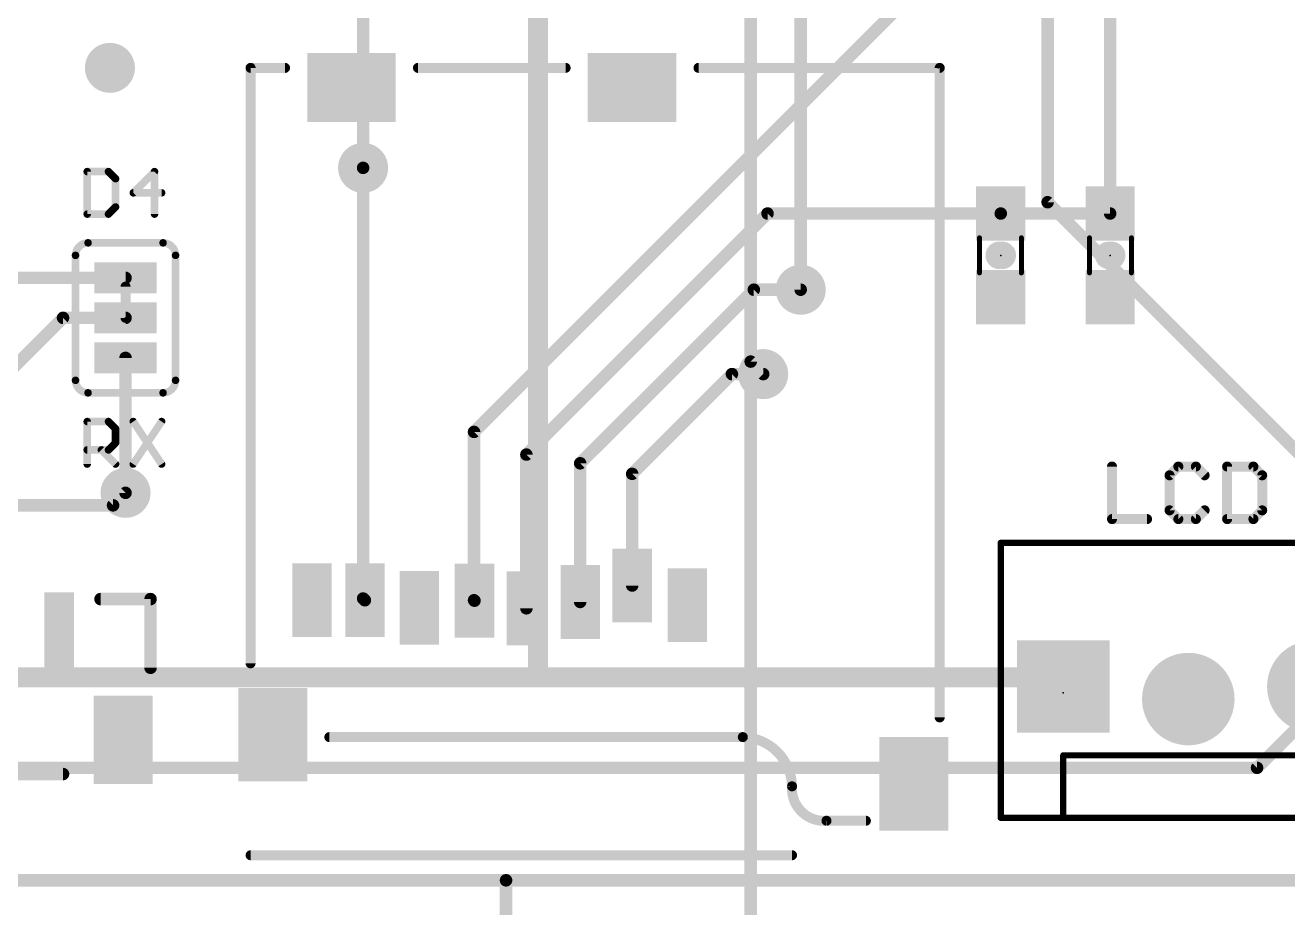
# Model space of a CAD drawing. Extents: x -28 to 79, y -27 to 67.
# Drawn here: x 11.93 to 37.58, y -0.56 to 17.38 of the extents above; entities that cross this region are included whole.
import ezdxf

# ---------------------------------------------------------------- set-up
doc = ezdxf.new("R2010")
doc.units = 0
for name, color, linetype in [('1', 12, 'CONTINUOUS'), ('16', 132, 'CONTINUOUS'), ('17', 110, 'CONTINUOUS'), ('18', 110, 'CONTINUOUS'), ('20', 53, 'CONTINUOUS'), ('21', 41, 'CONTINUOUS'), ('23', 53, 'CONTINUOUS'), ('51', 53, 'CONTINUOUS')]:
    doc.layers.add(name, color=color, linetype=linetype)

# ---------------------------------------------------------------- blocks, each defined once
blk = doc.blocks.new('RECT')
blk.add_solid([(-0.5, -0.5), (0.5, -0.5), (-0.5, 0.5), (0.5, 0.5)])
blk = doc.blocks.new('SQUAREP')
blk.add_solid([(-0.5, -0.5), (0.5, -0.5), (-0.5, 0.5), (0.5, 0.5)])
blk = doc.blocks.new('ROUNDP')
at = {"const_width": 0.5}
blk.add_lwpolyline([(0, -0.25, 1), (0, 0.25, 1), (0, -0.25)], format="xyb", dxfattribs=at)
blk = doc.blocks.new('ROUNDV')
at = {"const_width": 0.5}
blk.add_lwpolyline([(0, -0.25, 1), (0, 0.25, 1), (0, -0.25)], format="xyb", dxfattribs=at)

msp = doc.modelspace()

# ---------------------------------------------------------------- linework, layer by layer
at = {"layer": '1'}
for points, const_width in [([(33.9725, 13.55), (33.9725, 27.94)], 0.254), ([(21.05, 9.112), (31.242, 19.304)], 0.254), ([(18.796, 5.7268), (18.796, 14.478)], 0.254), ([(27.012, 13.55), (22.1134, 8.6514)], 0.254), ([(31.75, 13.55), (27.012, 13.55)], 0.254), ([(31.75, 13.55), (33.9725, 13.55)], 0.254), ([(13.97, 12.2428), (10.9347, 12.2428)], 0.254), ([(13.97, 11.43), (13.97, 12.065)], 0.2032), ([(26.7335, 12.0015), (23.2063, 8.4743)], 0.254), ([(27.686, 12.0015), (26.7335, 12.0015)], 0.254), ([(12.7, 11.43), (11.43, 10.16)], 0.254), ([(13.97, 11.43), (12.7, 11.43)], 0.254), ([(13.97, 10.6172), (13.97, 7.874)], 0.254), ([(26.289, 10.287), (24.2624, 8.2604)], 0.254), ([(26.924, 10.287), (26.289, 10.287)], 0.254), ([(21.05, 9.112), (21.05, 5.6911)], 0.254), ([(22.1134, 5.5277), (22.1134, 8.6514)], 0.254), ([(23.2063, 5.6566), (23.2063, 8.4743)], 0.254), ([(24.2624, 5.9905), (24.2624, 8.2604)], 0.254), ([(18.796, 5.7268), (18.8317, 5.6911)], 0.254), ([(21.05, 5.6911), (21.0591, 5.682)], 0.254), ([(53.34, 0), (0, 0)], 0.254)]:
    msp.add_lwpolyline(points, dxfattribs=dict(at, const_width=const_width))
for points, const_width in [([(18.8595, 14.478, 1), (18.7325, 14.478)], 0.127), ([(27.012, 13.6135, 1), (27.012, 13.4865)], 0.127), ([(27.0569, 13.5051, 1), (26.9671, 13.5949)], 0.127), ([(31.75, 13.6135, 1), (31.75, 13.4865)], 0.127), ([(31.75, 13.4865, 1), (31.75, 13.6135)], 0.127), ([(33.909, 13.55, 1), (34.036, 13.55)], 0.127), ([(33.9725, 13.4865, 1), (33.9725, 13.6135)], 0.127), ([(13.97, 12.1793, 1), (13.97, 12.3063)], 0.127), ([(14.0208, 12.065, 1), (13.9192, 12.065)], 0.1016), ([(26.7335, 12.065, 1), (26.7335, 11.938)], 0.127), ([(26.7784, 11.9566, 1), (26.6886, 12.0464)], 0.127), ([(27.686, 11.938, 1), (27.686, 12.065)], 0.127), ([(12.7, 11.4935, 1), (12.7, 11.3665)], 0.127), ([(12.7449, 11.3851, 1), (12.6551, 11.4749)], 0.127), ([(13.97, 11.3665, 1), (13.97, 11.4935)], 0.127), ([(13.9192, 11.43, 1), (14.0208, 11.43)], 0.1016), ([(14.0335, 10.6172, 1), (13.9065, 10.6172)], 0.127), ([(26.289, 10.3505, 1), (26.289, 10.2235)], 0.127), ([(26.3339, 10.2421, 1), (26.2441, 10.3319)], 0.127), ([(26.924, 10.2235, 1), (26.924, 10.3505)], 0.127), ([(21.1135, 9.112, 1), (20.9865, 9.112)], 0.127), ([(21.0051, 9.1569, 1), (21.0949, 9.0671)], 0.127), ([(22.1769, 8.6514, 1), (22.0499, 8.6514)], 0.127), ([(22.0685, 8.6963, 1), (22.1583, 8.6065)], 0.127), ([(23.2698, 8.4743, 1), (23.1428, 8.4743)], 0.127), ([(23.1614, 8.5192, 1), (23.2512, 8.4294)], 0.127), ([(24.3259, 8.2604, 1), (24.1989, 8.2604)], 0.127), ([(24.2175, 8.3053, 1), (24.3073, 8.2155)], 0.127), ([(13.9065, 7.874, 1), (14.0335, 7.874)], 0.127), ([(24.1989, 5.9905, 1), (24.3259, 5.9905)], 0.127), ([(18.8409, 5.7717, 1), (18.7511, 5.6819)], 0.127), ([(18.7325, 5.7268, 1), (18.8595, 5.7268)], 0.127), ([(18.7868, 5.6462, 1), (18.8766, 5.736)], 0.127), ([(21.0949, 5.736, 1), (21.0051, 5.6462)], 0.127), ([(20.9865, 5.6911, 1), (21.1135, 5.6911)], 0.127), ([(21.0142, 5.6371, 1), (21.104, 5.7269)], 0.127), ([(23.1428, 5.6566, 1), (23.2698, 5.6566)], 0.127), ([(22.0499, 5.5277, 1), (22.1769, 5.5277)], 0.127)]:
    msp.add_lwpolyline(points, format="xyb", dxfattribs=dict(at, const_width=const_width))
at = {"layer": '16'}
for points, const_width in [([(22.352, 4.2545), (22.352, 27.94)], 0.4064), ([(26.67, 10.541), (26.67, 25.908)], 0.254), ([(27.686, 12.0015), (27.686, 24.638)], 0.254), ([(32.7025, 22.5425), (32.7025, 13.7795)], 0.254), ([(18.796, 14.478), (18.796, 22.352)], 0.254), ([(41.91, 4.572), (32.7025, 13.7795)], 0.254), ([(26.67, 10.541), (26.924, 10.287)], 0.254), ([(13.716, 7.62), (13.97, 7.874)], 0.254), ([(2.54, 7.62), (13.716, 7.62)], 0.254), ([(22.352, 4.2545), (22.225, 4.1275)], 0.4064), ([(22.225, 4.1275), (9.4615, 4.1275)], 0.4064), ([(32.8295, 4.1275), (22.225, 4.1275)], 0.4064), ([(32.8295, 4.1275), (33.02, 3.937)], 0.4064), ([(36.957, 2.286), (38.1, 3.429)], 0.254), ([(8.382, 2.286), (36.957, 2.286)], 0.254), ([(53.34, 0), (0, 0)], 0.254)]:
    msp.add_lwpolyline(points, dxfattribs=dict(at, const_width=const_width))
for points, const_width in [([(18.7325, 14.478, 1), (18.8595, 14.478)], 0.127), ([(32.7474, 13.8244, 1), (32.6576, 13.7346)], 0.127), ([(32.639, 13.7795, 1), (32.766, 13.7795)], 0.127), ([(27.6225, 12.0015, 1), (27.7495, 12.0015)], 0.127), ([(26.7149, 10.5859, 1), (26.6251, 10.4961)], 0.127), ([(26.6065, 10.541, 1), (26.7335, 10.541)], 0.127), ([(26.8791, 10.2421, 1), (26.9689, 10.3319)], 0.127), ([(14.0149, 7.8291, 1), (13.9251, 7.9189)], 0.127), ([(13.6711, 7.6649, 1), (13.7609, 7.5751)], 0.127), ([(13.716, 7.5565, 1), (13.716, 7.6835)], 0.127), ([(22.4238, 4.1827, 1), (22.2802, 4.3263)], 0.2032), ([(22.225, 4.2291, 1), (22.225, 4.0259)], 0.2032), ([(22.1532, 4.1993, 1), (22.2968, 4.0557)], 0.2032), ([(22.225, 4.0259, 1), (22.225, 4.2291)], 0.2032), ([(22.2504, 4.2545, 1), (22.4536, 4.2545)], 0.2032), ([(32.9013, 4.1993, 1), (32.7577, 4.0557)], 0.2032), ([(32.8295, 4.0259, 1), (32.8295, 4.2291)], 0.2032), ([(32.9482, 3.8652, 1), (33.0918, 4.0088)], 0.2032), ([(36.9121, 2.3309, 1), (37.0019, 2.2411)], 0.127), ([(36.957, 2.2225, 1), (36.957, 2.3495)], 0.127)]:
    msp.add_lwpolyline(points, format="xyb", dxfattribs=dict(at, const_width=const_width))
at = {"layer": '20', "const_width": 0.2032}
msp.add_lwpolyline([(50.8, 0), (2.54, 0)], dxfattribs=at)
at = {"layer": '21'}
for points, const_width in [([(16.51, 4.41), (16.51, 16.51)], 0.2032), ([(16.51, 16.51), (17.21, 16.51)], 0.2032), ([(19.91, 16.51), (22.91, 16.51)], 0.2032), ([(30.51, 16.51), (25.61, 16.51)], 0.2032), ([(30.51, 16.51), (30.51, 3.31)], 0.2032), ([(13.1912, 14.4025), (13.1912, 13.5382)], 0.1524), ([(13.6233, 14.4025), (13.1912, 14.4025)], 0.1524), ([(13.7674, 14.2585), (13.6233, 14.4025)], 0.1524), ([(14.5589, 14.4025), (14.1267, 13.9704)], 0.1524), ([(14.5589, 13.5382), (14.5589, 14.4025)], 0.1524), ([(13.7674, 13.6823), (13.7674, 14.2585)], 0.1524), ([(14.1267, 13.9704), (14.7029, 13.9704)], 0.1524), ([(13.1912, 13.5382), (13.6233, 13.5382)], 0.1524), ([(13.6233, 13.5382), (13.7674, 13.6823)], 0.1524), ([(14.732, 12.954), (13.208, 12.954)], 0.1524), ([(31.7195, 12.7), (31.7805, 12.7)], 0.5588), ([(34.003, 12.7), (33.942, 12.7)], 0.5588), ([(12.954, 10.16), (12.954, 12.7)], 0.1524), ([(14.986, 12.7), (14.986, 10.16)], 0.1524), ([(14.732, 9.906), (13.208, 9.906)], 0.1524), ([(13.1912, 8.4582), (13.1912, 9.3225)], 0.1524), ([(13.1912, 9.3225), (13.6233, 9.3225)], 0.1524), ([(13.6233, 9.3225), (13.7674, 9.1785)], 0.1524), ([(13.7674, 9.1785), (13.7674, 8.8904)], 0.1524), ([(14.1267, 9.3225), (14.7029, 8.4582)], 0.1524), ([(14.7029, 9.3225), (14.1267, 8.4582)], 0.1524), ([(13.6233, 8.7463), (13.1912, 8.7463)], 0.1524), ([(13.4793, 8.7463), (13.7674, 8.4582)], 0.1524), ([(13.7674, 8.8904), (13.6233, 8.7463)], 0.1524), ([(34.0106, 8.4083), (34.0106, 7.3406)], 0.2032), ([(35.3579, 8.4083), (35.18, 8.2304)], 0.2032), ([(35.7139, 8.4083), (35.3579, 8.4083)], 0.2032), ([(35.8918, 8.2304), (35.7139, 8.4083)], 0.2032), ([(36.3494, 8.4083), (36.3494, 7.3406)], 0.2032), ([(36.8833, 8.4083), (36.3494, 8.4083)], 0.2032), ([(37.0612, 8.2304), (36.8833, 8.4083)], 0.2032), ([(35.18, 8.2304), (35.18, 7.5186)], 0.2032), ([(37.0612, 7.5186), (37.0612, 8.2304)], 0.2032), ([(34.0106, 7.3406), (34.7224, 7.3406)], 0.2032), ([(35.18, 7.5186), (35.3579, 7.3406)], 0.2032), ([(35.3579, 7.3406), (35.7139, 7.3406)], 0.2032), ([(35.7139, 7.3406), (35.8918, 7.5186)], 0.2032), ([(36.3494, 7.3406), (36.8833, 7.3406)], 0.2032), ([(36.8833, 7.3406), (37.0612, 7.5186)], 0.2032), ([(31.75, 6.858), (31.75, 1.27)], 0.127), ([(39.37, 6.858), (31.75, 6.858)], 0.127), ([(13.462, 5.715), (14.478, 5.715)], 0.254), ([(14.478, 5.715), (14.478, 4.318)], 0.254), ([(26.51, 2.91), (18.11, 2.91)], 0.2032), ([(33.02, 1.27), (33.02, 2.54)], 0.127), ([(33.02, 2.54), (38.1, 2.54)], 0.127), ([(7.62, 2.159), (12.7, 2.159)], 0.254), ([(28.21, 1.21), (29.01, 1.21)], 0.2032), ([(33.02, 1.27), (31.75, 1.27)], 0.127), ([(38.1, 1.27), (33.02, 1.27)], 0.127)]:
    msp.add_lwpolyline(points, dxfattribs=dict(at, const_width=const_width))
for points, const_width in [([(16.5608, 16.51, 1), (16.4592, 16.51)], 0.1016), ([(16.51, 16.5608, 1), (16.51, 16.4592)], 0.1016), ([(17.21, 16.4592, 1), (17.21, 16.5608)], 0.1016), ([(19.91, 16.5608, 1), (19.91, 16.4592)], 0.1016), ([(22.91, 16.4592, 1), (22.91, 16.5608)], 0.1016), ([(25.61, 16.5608, 1), (25.61, 16.4592)], 0.1016), ([(30.5608, 16.51, 1), (30.4592, 16.51)], 0.1016), ([(30.51, 16.4592, 1), (30.51, 16.5608)], 0.1016), ([(13.2293, 14.4025, 1), (13.1531, 14.4025)], 0.0762), ([(13.1912, 14.4406, 1), (13.1912, 14.3644)], 0.0762), ([(13.6503, 14.4295, 1), (13.5964, 14.3756)], 0.0762), ([(13.6233, 14.3644, 1), (13.6233, 14.4406)], 0.0762), ([(14.597, 14.4025, 1), (14.5208, 14.4025)], 0.0762), ([(14.5858, 14.3756, 1), (14.5319, 14.4295)], 0.0762), ([(13.8055, 14.2585, 1), (13.7293, 14.2585)], 0.0762), ([(13.7404, 14.2315, 1), (13.7943, 14.2854)], 0.0762), ([(14.0997, 13.9973, 1), (14.1536, 13.9434)], 0.0762), ([(14.1267, 14.0085, 1), (14.1267, 13.9323)], 0.0762), ([(14.7029, 13.9323, 1), (14.7029, 14.0085)], 0.0762), ([(13.1912, 13.5763, 1), (13.1912, 13.5001)], 0.0762), ([(13.5964, 13.5651, 1), (13.6503, 13.5113)], 0.0762), ([(13.6233, 13.5001, 1), (13.6233, 13.5763)], 0.0762), ([(13.7293, 13.6823, 1), (13.8055, 13.6823)], 0.0762), ([(13.7943, 13.6553, 1), (13.7404, 13.7092)], 0.0762), ([(13.1531, 13.5382, 1), (13.2293, 13.5382)], 0.0762), ([(14.5208, 13.5382, 1), (14.597, 13.5382)], 0.0762), ([(13.208, 12.954, 0.4142), (12.954, 12.7)], 0.1524), ([(13.208, 12.9921, 1), (13.208, 12.9159)], 0.0762), ([(13.208, 12.9159, 1), (13.208, 12.9921)], 0.0762), ([(14.986, 12.7, 0.4142), (14.732, 12.954)], 0.1524), ([(14.732, 12.9921, 1), (14.732, 12.9159)], 0.0762), ([(14.732, 12.9159, 1), (14.732, 12.9921)], 0.0762), ([(31.7195, 12.8397, 1), (31.7195, 12.5603)], 0.2794), ([(31.7805, 12.5603, 1), (31.7805, 12.8397)], 0.2794), ([(33.942, 12.8397, 1), (33.942, 12.5603)], 0.2794), ([(34.003, 12.5603, 1), (34.003, 12.8397)], 0.2794), ([(12.9921, 12.7, 1), (12.9159, 12.7)], 0.0762), ([(12.9159, 12.7, 1), (12.9921, 12.7)], 0.0762), ([(15.0241, 12.7, 1), (14.9479, 12.7)], 0.0762), ([(14.9479, 12.7, 1), (15.0241, 12.7)], 0.0762), ([(12.954, 10.16, 0.4142), (13.208, 9.906)], 0.1524), ([(12.9921, 10.16, 1), (12.9159, 10.16)], 0.0762), ([(12.9159, 10.16, 1), (12.9921, 10.16)], 0.0762), ([(14.732, 9.906, 0.4142), (14.986, 10.16)], 0.1524), ([(15.0241, 10.16, 1), (14.9479, 10.16)], 0.0762), ([(14.9479, 10.16, 1), (15.0241, 10.16)], 0.0762), ([(13.208, 9.9441, 1), (13.208, 9.8679)], 0.0762), ([(13.208, 9.8679, 1), (13.208, 9.9441)], 0.0762), ([(14.732, 9.9441, 1), (14.732, 9.8679)], 0.0762), ([(14.732, 9.8679, 1), (14.732, 9.9441)], 0.0762), ([(13.2293, 9.3225, 1), (13.1531, 9.3225)], 0.0762), ([(13.1912, 9.3606, 1), (13.1912, 9.2844)], 0.0762), ([(13.6503, 9.3495, 1), (13.5964, 9.2956)], 0.0762), ([(13.6233, 9.2844, 1), (13.6233, 9.3606)], 0.0762), ([(13.8055, 9.1785, 1), (13.7293, 9.1785)], 0.0762), ([(13.7404, 9.1515, 1), (13.7943, 9.2054)], 0.0762), ([(14.1584, 9.3437, 1), (14.095, 9.3014)], 0.0762), ([(14.7346, 9.3014, 1), (14.6712, 9.3437)], 0.0762), ([(13.1912, 8.7844, 1), (13.1912, 8.7082)], 0.0762), ([(13.5062, 8.7733, 1), (13.4523, 8.7194)], 0.0762), ([(13.5964, 8.7733, 1), (13.6503, 8.7194)], 0.0762), ([(13.6233, 8.7082, 1), (13.6233, 8.7844)], 0.0762), ([(13.7293, 8.8904, 1), (13.8055, 8.8904)], 0.0762), ([(13.7943, 8.8634, 1), (13.7404, 8.9173)], 0.0762), ([(13.1531, 8.4582, 1), (13.2293, 8.4582)], 0.0762), ([(13.7404, 8.4313, 1), (13.7943, 8.4851)], 0.0762), ([(14.095, 8.4793, 1), (14.1584, 8.4371)], 0.0762), ([(14.6712, 8.4371, 1), (14.7346, 8.4793)], 0.0762), ([(34.0614, 8.4083, 1), (33.9598, 8.4083)], 0.1016), ([(35.3579, 8.4591, 1), (35.3579, 8.3575)], 0.1016), ([(35.3939, 8.3724, 1), (35.322, 8.4442)], 0.1016), ([(35.7498, 8.4442, 1), (35.6779, 8.3724)], 0.1016), ([(35.7139, 8.3575, 1), (35.7139, 8.4591)], 0.1016), ([(36.4002, 8.4083, 1), (36.2986, 8.4083)], 0.1016), ([(36.3494, 8.4591, 1), (36.3494, 8.3575)], 0.1016), ([(36.9192, 8.4442, 1), (36.8473, 8.3724)], 0.1016), ([(36.8833, 8.3575, 1), (36.8833, 8.4591)], 0.1016), ([(35.2308, 8.2304, 1), (35.1292, 8.2304)], 0.1016), ([(35.1441, 8.2663, 1), (35.2159, 8.1944)], 0.1016), ([(35.8559, 8.1944, 1), (35.9277, 8.2663)], 0.1016), ([(37.112, 8.2304, 1), (37.0104, 8.2304)], 0.1016), ([(37.0253, 8.1944, 1), (37.0971, 8.2663)], 0.1016), ([(34.0106, 7.3914, 1), (34.0106, 7.2898)], 0.1016), ([(34.7224, 7.2898, 1), (34.7224, 7.3914)], 0.1016), ([(35.2159, 7.5545, 1), (35.1441, 7.4826)], 0.1016), ([(35.1292, 7.5186, 1), (35.2308, 7.5186)], 0.1016), ([(35.3579, 7.3914, 1), (35.3579, 7.2898)], 0.1016), ([(35.7139, 7.2898, 1), (35.7139, 7.3914)], 0.1016), ([(35.9277, 7.4826, 1), (35.8559, 7.5545)], 0.1016), ([(36.3494, 7.3914, 1), (36.3494, 7.2898)], 0.1016), ([(36.8833, 7.2898, 1), (36.8833, 7.3914)], 0.1016), ([(37.0104, 7.5186, 1), (37.112, 7.5186)], 0.1016), ([(37.0971, 7.4826, 1), (37.0253, 7.5545)], 0.1016), ([(33.9598, 7.3406, 1), (34.0614, 7.3406)], 0.1016), ([(35.322, 7.3047, 1), (35.3939, 7.3765)], 0.1016), ([(35.6779, 7.3765, 1), (35.7498, 7.3047)], 0.1016), ([(36.2986, 7.3406, 1), (36.4002, 7.3406)], 0.1016), ([(36.8473, 7.3765, 1), (36.9192, 7.3047)], 0.1016), ([(31.75, 6.8898, 1), (31.75, 6.8263)], 0.0635), ([(31.7817, 6.858, 1), (31.7183, 6.858)], 0.0635), ([(13.462, 5.7785, 1), (13.462, 5.6515)], 0.127), ([(14.5415, 5.715, 1), (14.4145, 5.715)], 0.127), ([(14.478, 5.6515, 1), (14.478, 5.7785)], 0.127), ([(14.4145, 4.318, 1), (14.5415, 4.318)], 0.127), ([(16.4592, 4.41, 1), (16.5608, 4.41)], 0.1016), ([(30.4592, 3.31, 1), (30.5608, 3.31)], 0.1016), ([(18.11, 2.9608, 1), (18.11, 2.8592)], 0.1016), ([(27.51, 1.91, 0.4), (26.51, 2.91)], 0.2032), ([(26.5112, 2.9608, 1), (26.5088, 2.8592)], 0.1016), ([(26.51, 2.8592, 1), (26.51, 2.9608)], 0.1016), ([(33.02, 2.5718, 1), (33.02, 2.5082)], 0.0635), ([(33.0518, 2.54, 1), (32.9883, 2.54)], 0.0635), ([(12.7, 2.0955, 1), (12.7, 2.2225)], 0.127), ([(27.51, 1.91, 0.4599), (28.21, 1.21)], 0.2032), ([(27.4592, 1.9088, 1), (27.5608, 1.9112)], 0.1016), ([(27.5607, 1.9061, 1), (27.4593, 1.9139)], 0.1016), ([(28.21, 1.2608, 1), (28.21, 1.1592)], 0.1016), ([(28.2139, 1.1593, 1), (28.2061, 1.2607)], 0.1016), ([(29.01, 1.1592, 1), (29.01, 1.2608)], 0.1016), ([(31.75, 1.3017, 1), (31.75, 1.2383)], 0.0635), ([(31.7183, 1.27, 1), (31.7817, 1.27)], 0.0635), ([(32.9883, 1.27, 1), (33.0518, 1.27)], 0.0635), ([(33.02, 1.3017, 1), (33.02, 1.2383)], 0.0635), ([(33.02, 1.2383, 1), (33.02, 1.3017)], 0.0635)]:
    msp.add_lwpolyline(points, format="xyb", dxfattribs=dict(at, const_width=const_width))
at = {"layer": '23'}
for p in [(30.48, 16.51), (31.75, 12.7), (33.9725, 12.7), (13.97, 11.43), (33.02, 3.81)]:
    msp.add_point(p, dxfattribs=at)
at = {"layer": '51'}
for points, const_width in [([(26.67, 62.23), (26.67, -6.35)], 0.254), ([(31.318, 12.344), (31.318, 13.056)], 0.1016), ([(32.169, 12.344), (32.169, 13.056)], 0.1016), ([(33.5535, 13.056), (33.5535, 12.344)], 0.1016), ([(34.4045, 13.056), (34.4045, 12.344)], 0.1016), ([(27.51, 0.51), (16.51, 0.51)], 0.2032), ([(9.5, 0), (21.7, 0)], 0.254), ([(21.7, 0), (50.8, 0)], 0.254), ([(21.7, -15.5), (21.7, 0)], 0.254)]:
    msp.add_lwpolyline(points, dxfattribs=dict(at, const_width=const_width))
for points, const_width in [([(31.3434, 13.056, 1), (31.2926, 13.056)], 0.0508), ([(32.1944, 13.056, 1), (32.1436, 13.056)], 0.0508), ([(33.5789, 13.056, 1), (33.5281, 13.056)], 0.0508), ([(34.4299, 13.056, 1), (34.3791, 13.056)], 0.0508), ([(31.2926, 12.344, 1), (31.3434, 12.344)], 0.0508), ([(32.1436, 12.344, 1), (32.1944, 12.344)], 0.0508), ([(33.5281, 12.344, 1), (33.5789, 12.344)], 0.0508), ([(34.3791, 12.344, 1), (34.4299, 12.344)], 0.0508), ([(16.51, 0.5608, 1), (16.51, 0.4592)], 0.1016), ([(27.51, 0.4592, 1), (27.51, 0.5608)], 0.1016), ([(21.7, 0.0635, 1), (21.7, -0.0635)], 0.127), ([(21.7635, 0, 1), (21.6365, 0)], 0.127), ([(21.7, -0.0635, 1), (21.7, 0.0635)], 0.127)]:
    msp.add_lwpolyline(points, format="xyb", dxfattribs=dict(at, const_width=const_width))

# ---------------------------------------------------------------- block references
at = {"layer": '1'}
for p, xscale, yscale, rotation in [((18.56, 16.11), 1.8, 1.4, 180), ((24.26, 16.11), 1.8, 1.4, 180), ((13.97, 12.2428), 0.635, 1.27, 90), ((13.97, 11.43), 0.635, 1.27, 90), ((13.97, 10.6172), 0.635, 1.27, 90), ((24.2624, 5.9905), 0.8, 1.5, 180), ((17.7591, 5.6911), 0.8, 1.5, 180), ((18.8317, 5.6911), 0.8, 1.5, 180), ((21.0591, 5.682), 0.8, 1.5, 180), ((19.9409, 5.5368), 0.8, 1.5, 180), ((22.1134, 5.5277), 0.8, 1.5, 180), ((23.2063, 5.6566), 0.8, 1.5, 180), ((25.3842, 5.5908), 0.8, 1.5, 180), ((16.96, 2.96), 1.4, 1.9, 180), ((29.983, 1.96), 1.4, 1.9, 180)]:
    msp.add_blockref('RECT', p, dxfattribs=dict(at, xscale=xscale, yscale=yscale, rotation=rotation))
at = {"layer": '1', "xscale": 1.1}
for p, rotation in [((31.75, 13.55), 90), ((33.9725, 13.55), 270), ((31.75, 11.85), 90), ((33.9725, 11.85), 270)]:
    msp.add_blockref('RECT', p, dxfattribs=dict(at, rotation=rotation))
at = {"layer": '1'}
for p, xscale, yscale in [((12.62, 5.08), 0.6, 1.55), ((13.92, 2.855), 1.2, 1.8)]:
    msp.add_blockref('RECT', p, dxfattribs=dict(at, xscale=xscale, yscale=yscale))
at = {"layer": '17', "xscale": 1.8796, "yscale": 1.8796}
for name, p in [('SQUAREP', (33.02, 3.937)), ('SQUAREP', (33.02, 3.937)), ('ROUNDP', (38.1, 3.937)), ('ROUNDP', (38.1, 3.937)), ('ROUNDP', (35.56, 3.683)), ('ROUNDP', (35.56, 3.683))]:
    msp.add_blockref(name, p, dxfattribs=at)
at = {"layer": '18', "xscale": 1.016, "yscale": 1.016}
for p in [(13.6525, 16.51), (13.6525, 16.51), (18.796, 14.478), (18.796, 14.478), (27.686, 12.0015), (27.686, 12.0015), (26.924, 10.287), (26.924, 10.287), (13.97, 7.874), (13.97, 7.874)]:
    msp.add_blockref('ROUNDV', p, dxfattribs=at)
at = {"layer": '51', "xscale": 0.5001, "yscale": 0.95}
for p, rotation in [((31.7449, 13.2803), 90), ((33.9776, 13.2881), 270), ((31.7449, 12.1119), 90), ((33.9776, 12.1197), 270)]:
    msp.add_blockref('RECT', p, dxfattribs=dict(at, rotation=rotation))
at = {"layer": '51', "xscale": 0.5842, "yscale": 0.5842}
for p in [(33.02, 3.81), (35.56, 3.81)]:
    msp.add_blockref('RECT', p, dxfattribs=at)

doc.saveas('drawing.dxf')
